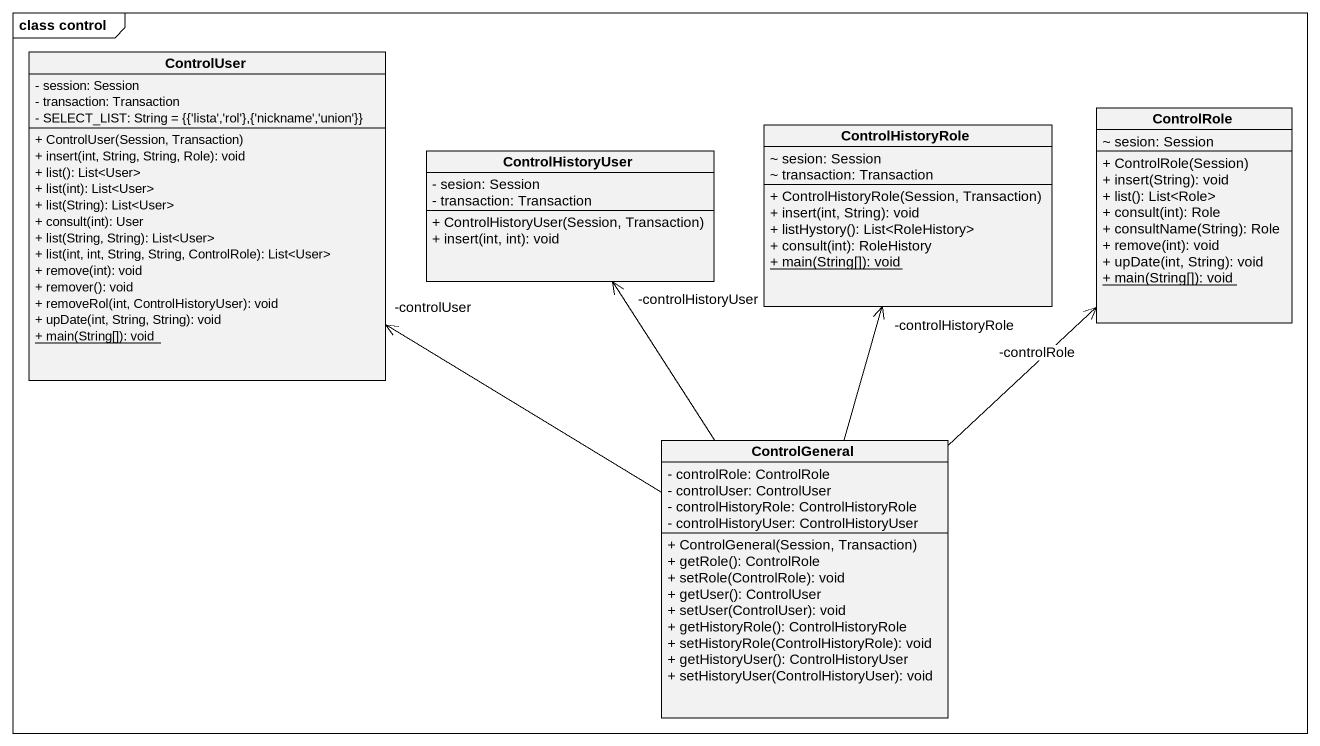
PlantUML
@startuml
mainframe class control
hide circle
hide empty members
skinparam classAttributeIconSize 0
class ControlUser {
  - session: Session
  - transaction: Transaction
  - SELECT_LIST: String = {{'lista','rol'},{'nickname','union'}}
  + ControlUser(Session, Transaction)
  + insert(int, String, String, Role): void
  + list(): List<User>
  + list(int): List<User>
  + list(String): List<User>
  + consult(int): User
  + list(String, String): List<User>
  + list(int, int, String, String, ControlRole): List<User>
  + remove(int): void
  + remover(): void
  + removeRol(int, ControlHistoryUser): void
  + upDate(int, String, String): void
  {static} + main(String[]): void
}
class ControlHistoryUser {
  - sesion: Session
  - transaction: Transaction
  + ControlHistoryUser(Session, Transaction)
  + insert(int, int): void
}
class ControlHistoryRole {
  ~ sesion: Session
  ~ transaction: Transaction
  + ControlHistoryRole(Session, Transaction)
  + insert(int, String): void
  + listHystory(): List<RoleHistory>
  + consult(int): RoleHistory
  {static} + main(String[]): void
}
class ControlRole {
  ~ sesion: Session
  + ControlRole(Session)
  + insert(String): void
  + list(): List<Role>
  + consult(int): Role
  + consultName(String): Role
  + remove(int): void
  + upDate(int, String): void
  {static} + main(String[]): void
}
class ControlGeneral {
  - controlRole: ControlRole
  - controlUser: ControlUser
  - controlHistoryRole: ControlHistoryRole
  - controlHistoryUser: ControlHistoryUser
  + ControlGeneral(Session, Transaction)
  + getRole(): ControlRole
  + setRole(ControlRole): void
  + getUser(): ControlUser
  + setUser(ControlUser): void
  + getHistoryRole(): ControlHistoryRole
  + setHistoryRole(ControlHistoryRole): void
  + getHistoryUser(): ControlHistoryUser
  + setHistoryUser(ControlHistoryUser): void
}
ControlGeneral -up-> "-controlUser" ControlUser
ControlGeneral -up-> "-controlHistoryUser" ControlHistoryUser
ControlGeneral -up-> "-controlHistoryRole" ControlHistoryRole
ControlGeneral -up-> "-controlRole" ControlRole
@enduml
